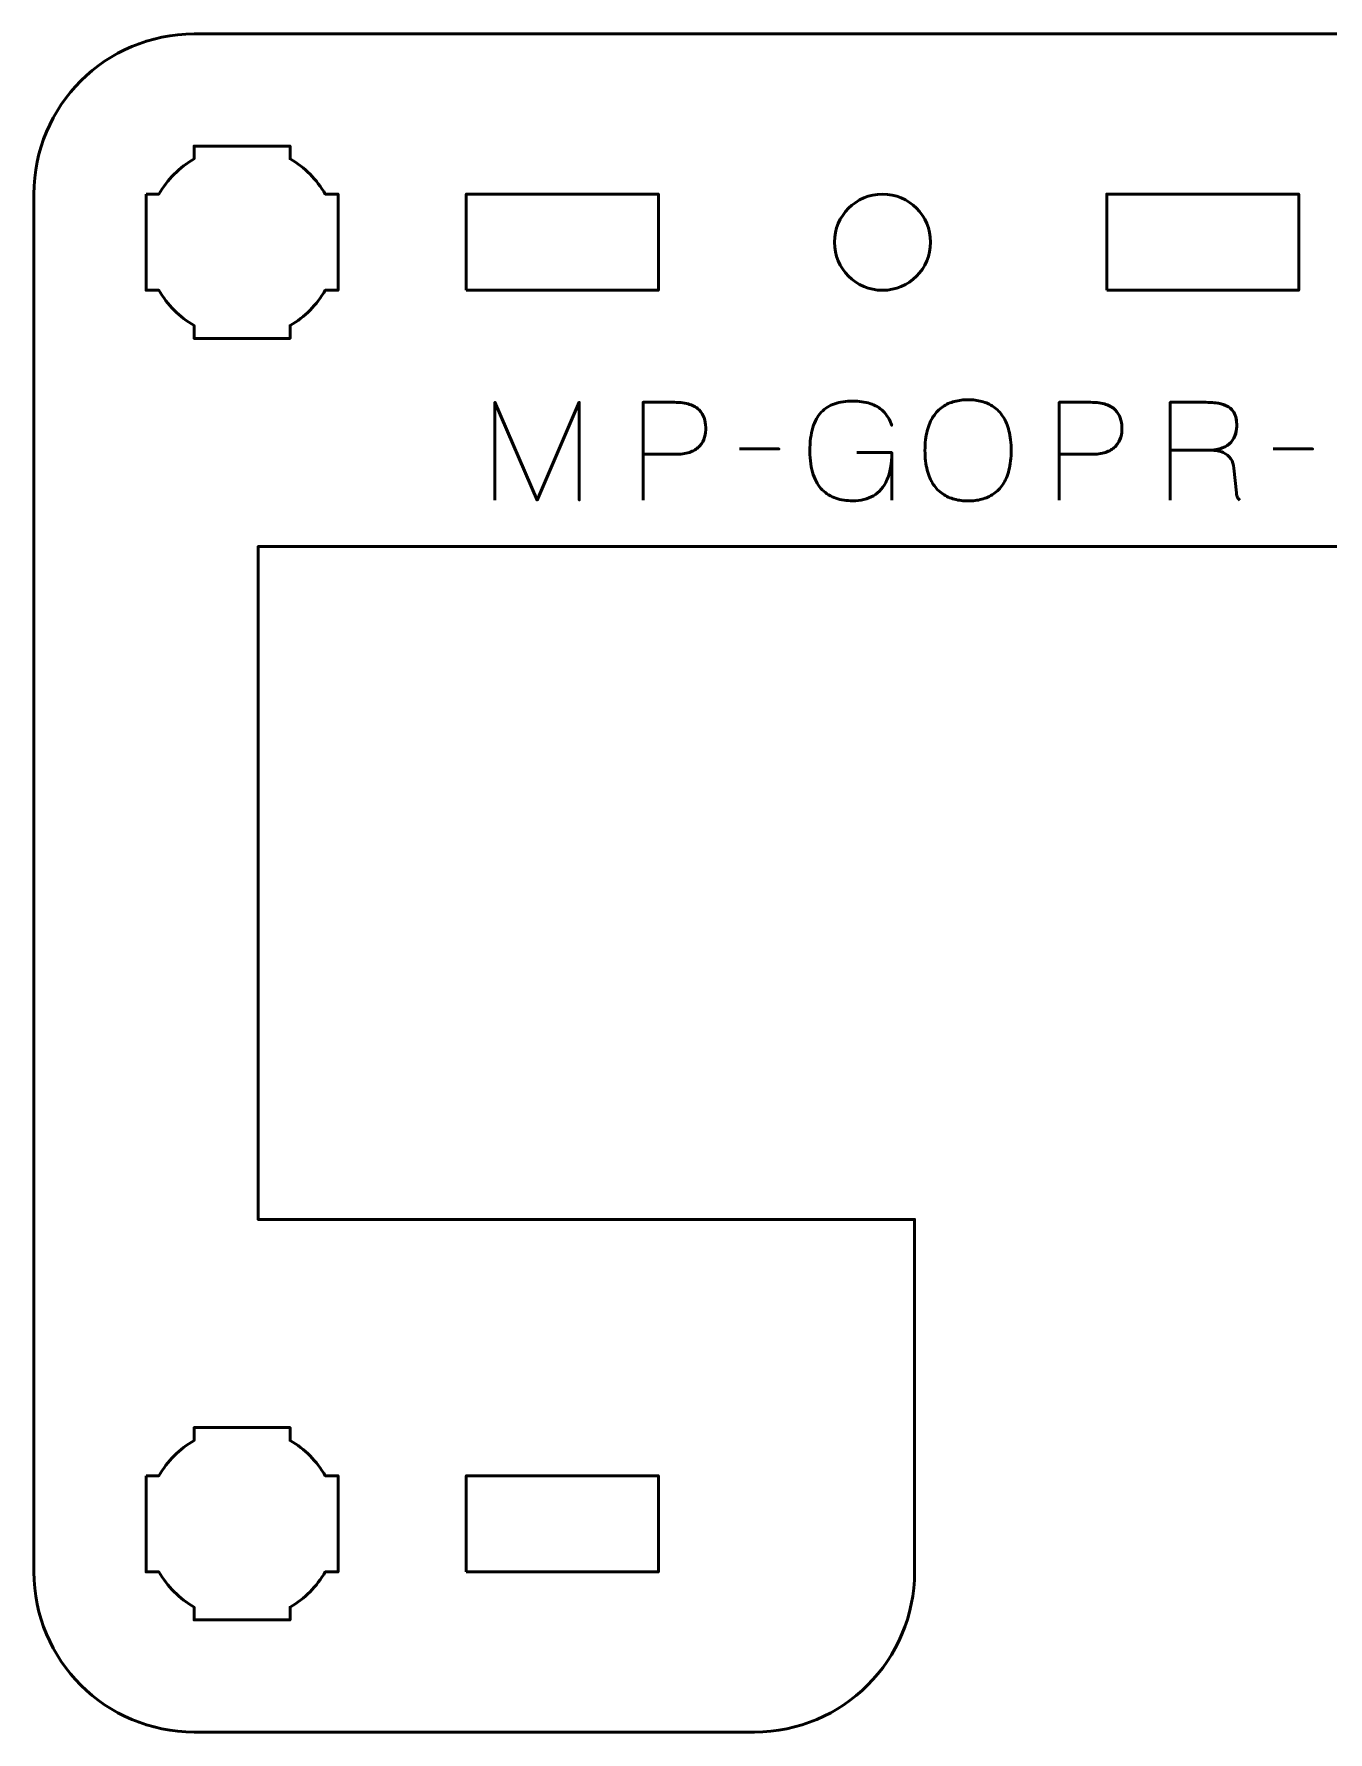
# Model space of a CAD drawing. Header units: centimetres. Extents: x -30.1 to 9.2, y -17.5 to -12.2.
# Drawn here: x -6.15 to -2.11, y -17.5 to -12.2 of the extents above; entities that cross this region are included whole.
import ezdxf

# ---------------------------------------------------------------- set-up
doc = ezdxf.new("R2010")
doc.units = ezdxf.units.CM
doc.header["$MEASUREMENT"] = 0
doc.layers.add('Layer 1', color=7, linetype='Continuous')

msp = doc.modelspace()

# ---------------------------------------------------------------- linework, layer by layer
at = {"layer": 'Layer 1', "lineweight": 53}
for points in [[(-4.8, -13), (-4.2, -13), (-4.2, -12.7), (-4.8, -12.7), (-4.8, -13)], [(-2.8, -13), (-2.2, -13), (-2.2, -12.7), (-2.8, -12.7), (-2.8, -13)], [(-4.8, -17), (-4.2, -17), (-4.2, -16.7), (-4.8, -16.7), (-4.8, -17)]]:
    msp.add_lwpolyline(points, close=True, dxfattribs=at)
msp.add_ellipse((-3.5, -12.85), major_axis=(0, 0.15), ratio=1, dxfattribs=at)
for points, knots in [([(-3.9, -17.5), (-3.62391, -17.5), (-3.4, -17.27609), (-3.4, -17), (-3.4, -17), (-3.4, -17), (-3.4, -15.9), (-3.4, -15.9), (-3.4, -15.9), (-3.4, -15.9), (-5.44998, -15.9), (-5.44998, -15.9), (-5.44998, -15.9), (-5.44998, -15.9), (-5.44998, -13.8), (-5.44998, -13.8), (-5.44998, -13.8), (-5.44998, -13.8), (0.45002, -13.8), (0.45002, -13.8), (0.45002, -13.8), (0.45002, -13.8), (0.45002, -15.9), (0.45002, -15.9), (0.45002, -15.9), (0.45002, -15.9), (0.65, -15.9), (0.65, -15.9), (0.65, -15.9), (0.92609, -15.9), (1.15, -15.67609), (1.15, -15.4), (1.15, -15.4), (1.15, -15.4), (1.15, -12.7), (1.15, -12.7), (1.15, -12.7), (1.15, -12.42391), (0.92609, -12.2), (0.65, -12.2), (0.65, -12.2), (0.65, -12.2), (-5.65, -12.2), (-5.65, -12.2), (-5.65, -12.2), (-5.92609, -12.2), (-6.15, -12.42391), (-6.15, -12.7), (-6.15, -12.7), (-6.15, -12.7), (-6.15, -17), (-6.15, -17), (-6.15, -17), (-6.15, -17.27609), (-5.92609, -17.5), (-5.65, -17.5), (-5.65, -17.5), (-5.65, -17.5), (-3.9, -17.5), (-3.9, -17.5)], [0, 0, 0, 0, 0.0666667, 0.0666667, 0.0666667, 0.0666667, 0.1333333, 0.1333333, 0.1333333, 0.1333333, 0.2, 0.2, 0.2, 0.2, 0.2666667, 0.2666667, 0.2666667, 0.2666667, 0.3333333, 0.3333333, 0.3333333, 0.3333333, 0.4, 0.4, 0.4, 0.4, 0.4666667, 0.4666667, 0.4666667, 0.4666667, 0.5333333, 0.5333333, 0.5333333, 0.5333333, 0.6, 0.6, 0.6, 0.6, 0.6666667, 0.6666667, 0.6666667, 0.6666667, 0.7333333, 0.7333333, 0.7333333, 0.7333333, 0.8, 0.8, 0.8, 0.8, 0.8666667, 0.8666667, 0.8666667, 0.8666667, 0.9333333, 0.9333333, 0.9333333, 0.9333333, 1, 1, 1, 1]), ([(-5.8, -12.7), (-5.8, -12.7), (-5.75985, -12.7), (-5.75985, -12.7), (-5.75985, -12.7), (-5.7335, -12.65447), (-5.69553, -12.6165), (-5.65, -12.59015), (-5.65, -12.59015), (-5.65, -12.59015), (-5.65, -12.55), (-5.65, -12.55), (-5.65, -12.55), (-5.65, -12.55), (-5.5, -12.55), (-5.5, -12.55), (-5.5, -12.55), (-5.5, -12.55), (-5.35, -12.55), (-5.35, -12.55), (-5.35, -12.55), (-5.35, -12.55), (-5.35, -12.59015), (-5.35, -12.59015), (-5.35, -12.59015), (-5.30447, -12.6165), (-5.2665, -12.65447), (-5.24015, -12.7), (-5.24015, -12.7), (-5.24015, -12.7), (-5.2, -12.7), (-5.2, -12.7), (-5.2, -12.7), (-5.2, -12.7), (-5.2, -12.85), (-5.2, -12.85), (-5.2, -12.85), (-5.2, -12.85), (-5.2, -13), (-5.2, -13), (-5.2, -13), (-5.2, -13), (-5.24015, -13), (-5.24015, -13), (-5.24015, -13), (-5.2665, -13.04553), (-5.30447, -13.0835), (-5.35, -13.10985), (-5.35, -13.10985), (-5.35, -13.10985), (-5.35, -13.15), (-5.35, -13.15), (-5.35, -13.15), (-5.35, -13.15), (-5.5, -13.15), (-5.5, -13.15), (-5.5, -13.15), (-5.5, -13.15), (-5.65, -13.15), (-5.65, -13.15), (-5.65, -13.15), (-5.65, -13.15), (-5.65, -13.10985), (-5.65, -13.10985), (-5.65, -13.10985), (-5.69553, -13.0835), (-5.7335, -13.04553), (-5.75985, -13), (-5.75985, -13), (-5.75985, -13), (-5.8, -13), (-5.8, -13), (-5.8, -13), (-5.8, -13), (-5.8, -12.85), (-5.8, -12.85), (-5.8, -12.85), (-5.8, -12.85), (-5.8, -12.7), (-5.8, -12.7)], [0, 0, 0, 0, 0.05, 0.05, 0.05, 0.05, 0.1, 0.1, 0.1, 0.1, 0.15, 0.15, 0.15, 0.15, 0.2, 0.2, 0.2, 0.2, 0.25, 0.25, 0.25, 0.25, 0.3, 0.3, 0.3, 0.3, 0.35, 0.35, 0.35, 0.35, 0.4, 0.4, 0.4, 0.4, 0.45, 0.45, 0.45, 0.45, 0.5, 0.5, 0.5, 0.5, 0.55, 0.55, 0.55, 0.55, 0.6, 0.6, 0.6, 0.6, 0.65, 0.65, 0.65, 0.65, 0.7, 0.7, 0.7, 0.7, 0.75, 0.75, 0.75, 0.75, 0.8, 0.8, 0.8, 0.8, 0.85, 0.85, 0.85, 0.85, 0.9, 0.9, 0.9, 0.9, 0.95, 0.95, 0.95, 0.95, 1, 1, 1, 1]), ([(-5.8, -16.7), (-5.8, -16.7), (-5.75985, -16.7), (-5.75985, -16.7), (-5.75985, -16.7), (-5.7335, -16.65447), (-5.69553, -16.6165), (-5.65, -16.59015), (-5.65, -16.59015), (-5.65, -16.59015), (-5.65, -16.55), (-5.65, -16.55), (-5.65, -16.55), (-5.65, -16.55), (-5.5, -16.55), (-5.5, -16.55), (-5.5, -16.55), (-5.5, -16.55), (-5.35, -16.55), (-5.35, -16.55), (-5.35, -16.55), (-5.35, -16.55), (-5.35, -16.59015), (-5.35, -16.59015), (-5.35, -16.59015), (-5.30447, -16.6165), (-5.2665, -16.65447), (-5.24015, -16.7), (-5.24015, -16.7), (-5.24015, -16.7), (-5.2, -16.7), (-5.2, -16.7), (-5.2, -16.7), (-5.2, -16.7), (-5.2, -16.85), (-5.2, -16.85), (-5.2, -16.85), (-5.2, -16.85), (-5.2, -17), (-5.2, -17), (-5.2, -17), (-5.2, -17), (-5.24015, -17), (-5.24015, -17), (-5.24015, -17), (-5.2665, -17.04553), (-5.30447, -17.0835), (-5.35, -17.10985), (-5.35, -17.10985), (-5.35, -17.10985), (-5.35, -17.15), (-5.35, -17.15), (-5.35, -17.15), (-5.35, -17.15), (-5.5, -17.15), (-5.5, -17.15), (-5.5, -17.15), (-5.5, -17.15), (-5.65, -17.15), (-5.65, -17.15), (-5.65, -17.15), (-5.65, -17.15), (-5.65, -17.10985), (-5.65, -17.10985), (-5.65, -17.10985), (-5.69553, -17.0835), (-5.7335, -17.04553), (-5.75985, -17), (-5.75985, -17), (-5.75985, -17), (-5.8, -17), (-5.8, -17), (-5.8, -17), (-5.8, -17), (-5.8, -16.85), (-5.8, -16.85), (-5.8, -16.85), (-5.8, -16.85), (-5.8, -16.7), (-5.8, -16.7)], [0, 0, 0, 0, 0.05, 0.05, 0.05, 0.05, 0.1, 0.1, 0.1, 0.1, 0.15, 0.15, 0.15, 0.15, 0.2, 0.2, 0.2, 0.2, 0.25, 0.25, 0.25, 0.25, 0.3, 0.3, 0.3, 0.3, 0.35, 0.35, 0.35, 0.35, 0.4, 0.4, 0.4, 0.4, 0.45, 0.45, 0.45, 0.45, 0.5, 0.5, 0.5, 0.5, 0.55, 0.55, 0.55, 0.55, 0.6, 0.6, 0.6, 0.6, 0.65, 0.65, 0.65, 0.65, 0.7, 0.7, 0.7, 0.7, 0.75, 0.75, 0.75, 0.75, 0.8, 0.8, 0.8, 0.8, 0.85, 0.85, 0.85, 0.85, 0.9, 0.9, 0.9, 0.9, 0.95, 0.95, 0.95, 0.95, 1, 1, 1, 1])]:
    msp.add_open_spline(points, degree=3, knots=knots, dxfattribs=at)
at = {"layer": 'Layer 1', "color": 5, "lineweight": 53}
for points, knots in [([(-4.7102, -13.65494), (-4.7102, -13.65494), (-4.7102, -13.34972), (-4.7102, -13.34972), (-4.7102, -13.34972), (-4.7102, -13.34972), (-4.57897, -13.65494), (-4.57897, -13.65494), (-4.57897, -13.65494), (-4.57897, -13.65494), (-4.44731, -13.34972), (-4.44731, -13.34972), (-4.44731, -13.34972), (-4.44731, -13.34972), (-4.44731, -13.65494), (-4.44731, -13.65494), (-4.44731, -13.65494), (-4.44731, -13.65494), (-4.44731, -13.34972), (-4.44731, -13.34972), (-4.44731, -13.34972), (-4.44731, -13.34972), (-4.57897, -13.65494), (-4.57897, -13.65494), (-4.57897, -13.65494), (-4.57897, -13.65494), (-4.7102, -13.34972), (-4.7102, -13.34972), (-4.7102, -13.34972), (-4.7102, -13.34972), (-4.7102, -13.65494), (-4.7102, -13.65494)], [0, 0, 0, 0, 0.125, 0.125, 0.125, 0.125, 0.25, 0.25, 0.25, 0.25, 0.375, 0.375, 0.375, 0.375, 0.5, 0.5, 0.5, 0.5, 0.625, 0.625, 0.625, 0.625, 0.75, 0.75, 0.75, 0.75, 0.875, 0.875, 0.875, 0.875, 1, 1, 1, 1]), ([(-4.2475, -13.65494), (-4.2475, -13.65494), (-4.2475, -13.34972), (-4.2475, -13.34972), (-4.2475, -13.34972), (-4.2475, -13.34972), (-4.15013, -13.34972), (-4.15013, -13.34972), (-4.15013, -13.34972), (-4.13066, -13.34979), (-4.11465, -13.35198), (-4.10202, -13.35621), (-4.10202, -13.35621), (-4.08946, -13.36037), (-4.07958, -13.36616), (-4.07245, -13.3735), (-4.07245, -13.3735), (-4.06533, -13.38076), (-4.06025, -13.38909), (-4.05714, -13.39847), (-4.05714, -13.39847), (-4.05411, -13.40786), (-4.05235, -13.41766), (-4.05192, -13.42804), (-4.05192, -13.42804), (-4.05143, -13.43841), (-4.05263, -13.44857), (-4.05545, -13.45844), (-4.05545, -13.45844), (-4.05834, -13.46832), (-4.06321, -13.47728), (-4.0702, -13.48533), (-4.0702, -13.48533), (-4.07711, -13.49337), (-4.08649, -13.49979), (-4.09828, -13.50452), (-4.09828, -13.50452), (-4.11006, -13.50931), (-4.12466, -13.51171), (-4.14209, -13.51185), (-4.14209, -13.51185), (-4.14209, -13.51185), (-4.2475, -13.51185), (-4.2475, -13.51185), (-4.2475, -13.51185), (-4.2475, -13.51185), (-4.14209, -13.51185), (-4.14209, -13.51185), (-4.14209, -13.51185), (-4.12502, -13.51171), (-4.11055, -13.50931), (-4.09884, -13.50452), (-4.09884, -13.50452), (-4.08706, -13.49979), (-4.07767, -13.49337), (-4.07062, -13.48533), (-4.07062, -13.48533), (-4.06363, -13.47728), (-4.05862, -13.46832), (-4.05566, -13.45844), (-4.05566, -13.45844), (-4.0527, -13.44857), (-4.05143, -13.43841), (-4.05192, -13.42804), (-4.05192, -13.42804), (-4.05235, -13.41766), (-4.05411, -13.40786), (-4.05728, -13.39847), (-4.05728, -13.39847), (-4.06039, -13.38909), (-4.06561, -13.38076), (-4.07274, -13.3735), (-4.07274, -13.3735), (-4.07993, -13.36616), (-4.08981, -13.36037), (-4.10237, -13.35621), (-4.10237, -13.35621), (-4.115, -13.35198), (-4.13087, -13.34979), (-4.15013, -13.34972), (-4.15013, -13.34972), (-4.15013, -13.34972), (-4.2475, -13.34972), (-4.2475, -13.34972), (-4.2475, -13.34972), (-4.2475, -13.34972), (-4.2475, -13.65494), (-4.2475, -13.65494)], [0, 0, 0, 0, 0.0454545, 0.0454545, 0.0454545, 0.0454545, 0.0909091, 0.0909091, 0.0909091, 0.0909091, 0.1363636, 0.1363636, 0.1363636, 0.1363636, 0.1818182, 0.1818182, 0.1818182, 0.1818182, 0.2272727, 0.2272727, 0.2272727, 0.2272727, 0.2727273, 0.2727273, 0.2727273, 0.2727273, 0.3181818, 0.3181818, 0.3181818, 0.3181818, 0.3636364, 0.3636364, 0.3636364, 0.3636364, 0.4090909, 0.4090909, 0.4090909, 0.4090909, 0.4545455, 0.4545455, 0.4545455, 0.4545455, 0.5, 0.5, 0.5, 0.5, 0.5454545, 0.5454545, 0.5454545, 0.5454545, 0.5909091, 0.5909091, 0.5909091, 0.5909091, 0.6363636, 0.6363636, 0.6363636, 0.6363636, 0.6818182, 0.6818182, 0.6818182, 0.6818182, 0.7272727, 0.7272727, 0.7272727, 0.7272727, 0.7727273, 0.7727273, 0.7727273, 0.7727273, 0.8181818, 0.8181818, 0.8181818, 0.8181818, 0.8636364, 0.8636364, 0.8636364, 0.8636364, 0.9090909, 0.9090909, 0.9090909, 0.9090909, 0.9545455, 0.9545455, 0.9545455, 0.9545455, 1, 1, 1, 1]), ([(-3.57991, -13.50677), (-3.57991, -13.50677), (-3.47112, -13.50677), (-3.47112, -13.50677), (-3.47112, -13.50677), (-3.47126, -13.54142), (-3.4762, -13.56985), (-3.48608, -13.592), (-3.48608, -13.592), (-3.49595, -13.61423), (-3.50992, -13.6306), (-3.52813, -13.64125), (-3.52813, -13.64125), (-3.54633, -13.65184), (-3.56792, -13.65713), (-3.59304, -13.65706), (-3.59304, -13.65706), (-3.61188, -13.65713), (-3.62937, -13.65452), (-3.64553, -13.64908), (-3.64553, -13.64908), (-3.66169, -13.64372), (-3.67587, -13.63497), (-3.68801, -13.62291), (-3.68801, -13.62291), (-3.70014, -13.61084), (-3.70967, -13.5949), (-3.71644, -13.57507), (-3.71644, -13.57507), (-3.72321, -13.55525), (-3.72667, -13.5309), (-3.72681, -13.50212), (-3.72681, -13.50212), (-3.72674, -13.47319), (-3.72371, -13.44878), (-3.71771, -13.42874), (-3.71771, -13.42874), (-3.71164, -13.40877), (-3.70289, -13.39269), (-3.69132, -13.38048), (-3.69132, -13.38048), (-3.67982, -13.36835), (-3.66578, -13.35953), (-3.64927, -13.35402), (-3.64927, -13.35402), (-3.63276, -13.34852), (-3.61406, -13.34584), (-3.59304, -13.34591), (-3.59304, -13.34591), (-3.57307, -13.34584), (-3.55515, -13.34831), (-3.5392, -13.35332), (-3.5392, -13.35332), (-3.52326, -13.35833), (-3.50957, -13.36637), (-3.49814, -13.37745), (-3.49814, -13.37745), (-3.48664, -13.38852), (-3.47768, -13.40313), (-3.47112, -13.42126), (-3.47112, -13.42126), (-3.47768, -13.40313), (-3.48664, -13.38852), (-3.49814, -13.37745), (-3.49814, -13.37745), (-3.50957, -13.36637), (-3.52326, -13.35833), (-3.5392, -13.35332), (-3.5392, -13.35332), (-3.55515, -13.34831), (-3.57307, -13.34584), (-3.59304, -13.34591), (-3.59304, -13.34591), (-3.61406, -13.34584), (-3.63276, -13.34852), (-3.64927, -13.35402), (-3.64927, -13.35402), (-3.66578, -13.35953), (-3.67982, -13.36835), (-3.69132, -13.38048), (-3.69132, -13.38048), (-3.70289, -13.39269), (-3.71164, -13.40877), (-3.71771, -13.42874), (-3.71771, -13.42874), (-3.72371, -13.44878), (-3.72674, -13.47319), (-3.72681, -13.50212), (-3.72681, -13.50212), (-3.72667, -13.5309), (-3.72321, -13.55525), (-3.71644, -13.57507), (-3.71644, -13.57507), (-3.70967, -13.5949), (-3.70014, -13.61084), (-3.68801, -13.62291), (-3.68801, -13.62291), (-3.67587, -13.63497), (-3.66169, -13.64372), (-3.64553, -13.64908), (-3.64553, -13.64908), (-3.62937, -13.65452), (-3.61188, -13.65713), (-3.59304, -13.65706), (-3.59304, -13.65706), (-3.56792, -13.65713), (-3.54633, -13.65184), (-3.52813, -13.64125), (-3.52813, -13.64125), (-3.50992, -13.6306), (-3.49595, -13.61423), (-3.48608, -13.592), (-3.48608, -13.592), (-3.4762, -13.56985), (-3.47126, -13.54142), (-3.47112, -13.50677), (-3.47112, -13.50677), (-3.47112, -13.50677), (-3.57991, -13.50677), (-3.57991, -13.50677)], [0, 0, 0, 0, 0.0333333, 0.0333333, 0.0333333, 0.0333333, 0.0666667, 0.0666667, 0.0666667, 0.0666667, 0.1, 0.1, 0.1, 0.1, 0.1333333, 0.1333333, 0.1333333, 0.1333333, 0.1666667, 0.1666667, 0.1666667, 0.1666667, 0.2, 0.2, 0.2, 0.2, 0.2333333, 0.2333333, 0.2333333, 0.2333333, 0.2666667, 0.2666667, 0.2666667, 0.2666667, 0.3, 0.3, 0.3, 0.3, 0.3333333, 0.3333333, 0.3333333, 0.3333333, 0.3666667, 0.3666667, 0.3666667, 0.3666667, 0.4, 0.4, 0.4, 0.4, 0.4333333, 0.4333333, 0.4333333, 0.4333333, 0.4666667, 0.4666667, 0.4666667, 0.4666667, 0.5, 0.5, 0.5, 0.5, 0.5333333, 0.5333333, 0.5333333, 0.5333333, 0.5666667, 0.5666667, 0.5666667, 0.5666667, 0.6, 0.6, 0.6, 0.6, 0.6333333, 0.6333333, 0.6333333, 0.6333333, 0.6666667, 0.6666667, 0.6666667, 0.6666667, 0.7, 0.7, 0.7, 0.7, 0.7333333, 0.7333333, 0.7333333, 0.7333333, 0.7666667, 0.7666667, 0.7666667, 0.7666667, 0.8, 0.8, 0.8, 0.8, 0.8333333, 0.8333333, 0.8333333, 0.8333333, 0.8666667, 0.8666667, 0.8666667, 0.8666667, 0.9, 0.9, 0.9, 0.9, 0.9333333, 0.9333333, 0.9333333, 0.9333333, 0.9666667, 0.9666667, 0.9666667, 0.9666667, 1, 1, 1, 1]), ([(-3.23278, -13.65748), (-3.21789, -13.65755), (-3.20378, -13.65579), (-3.19031, -13.65233), (-3.19031, -13.65233), (-3.1769, -13.6488), (-3.16463, -13.6433), (-3.15341, -13.63568), (-3.15341, -13.63568), (-3.14219, -13.62813), (-3.13245, -13.61818), (-3.1242, -13.6059), (-3.1242, -13.6059), (-3.11594, -13.59363), (-3.10959, -13.57874), (-3.10508, -13.56124), (-3.10508, -13.56124), (-3.10049, -13.54375), (-3.09823, -13.52335), (-3.09816, -13.5), (-3.09816, -13.5), (-3.09823, -13.47665), (-3.10049, -13.45626), (-3.10508, -13.43869), (-3.10508, -13.43869), (-3.10959, -13.42112), (-3.11594, -13.40616), (-3.1242, -13.39382), (-3.1242, -13.39382), (-3.13245, -13.38147), (-3.14219, -13.37145), (-3.15341, -13.36376), (-3.15341, -13.36376), (-3.16463, -13.35607), (-3.1769, -13.3505), (-3.19031, -13.3469), (-3.19031, -13.3469), (-3.20378, -13.34337), (-3.21789, -13.34161), (-3.23278, -13.34168), (-3.23278, -13.34168), (-3.24767, -13.34161), (-3.26178, -13.34337), (-3.27526, -13.3469), (-3.27526, -13.3469), (-3.28866, -13.3505), (-3.30094, -13.35607), (-3.31216, -13.36376), (-3.31216, -13.36376), (-3.32337, -13.37145), (-3.33311, -13.38147), (-3.34137, -13.39382), (-3.34137, -13.39382), (-3.34962, -13.40616), (-3.35597, -13.42112), (-3.36049, -13.43869), (-3.36049, -13.43869), (-3.36507, -13.45626), (-3.36733, -13.47665), (-3.3674, -13.5), (-3.3674, -13.5), (-3.36733, -13.52335), (-3.36507, -13.54375), (-3.36049, -13.56124), (-3.36049, -13.56124), (-3.35597, -13.57874), (-3.34962, -13.59363), (-3.34137, -13.6059), (-3.34137, -13.6059), (-3.33311, -13.61818), (-3.32337, -13.62813), (-3.31216, -13.63568), (-3.31216, -13.63568), (-3.30094, -13.6433), (-3.28866, -13.6488), (-3.27526, -13.65233), (-3.27526, -13.65233), (-3.26178, -13.65579), (-3.24767, -13.65755), (-3.23278, -13.65748)], [0, 0, 0, 0, 0.05, 0.05, 0.05, 0.05, 0.1, 0.1, 0.1, 0.1, 0.15, 0.15, 0.15, 0.15, 0.2, 0.2, 0.2, 0.2, 0.25, 0.25, 0.25, 0.25, 0.3, 0.3, 0.3, 0.3, 0.35, 0.35, 0.35, 0.35, 0.4, 0.4, 0.4, 0.4, 0.45, 0.45, 0.45, 0.45, 0.5, 0.5, 0.5, 0.5, 0.55, 0.55, 0.55, 0.55, 0.6, 0.6, 0.6, 0.6, 0.65, 0.65, 0.65, 0.65, 0.7, 0.7, 0.7, 0.7, 0.75, 0.75, 0.75, 0.75, 0.8, 0.8, 0.8, 0.8, 0.85, 0.85, 0.85, 0.85, 0.9, 0.9, 0.9, 0.9, 0.95, 0.95, 0.95, 0.95, 1, 1, 1, 1]), ([(-3.23278, -13.65748), (-3.21789, -13.65755), (-3.20378, -13.65579), (-3.19031, -13.65233), (-3.19031, -13.65233), (-3.1769, -13.6488), (-3.16463, -13.6433), (-3.15341, -13.63568), (-3.15341, -13.63568), (-3.14219, -13.62813), (-3.13245, -13.61818), (-3.1242, -13.6059), (-3.1242, -13.6059), (-3.11594, -13.59363), (-3.10959, -13.57874), (-3.10508, -13.56124), (-3.10508, -13.56124), (-3.10049, -13.54375), (-3.09823, -13.52335), (-3.09816, -13.5), (-3.09816, -13.5), (-3.09823, -13.47665), (-3.10049, -13.45626), (-3.10508, -13.43869), (-3.10508, -13.43869), (-3.10959, -13.42112), (-3.11594, -13.40616), (-3.1242, -13.39382), (-3.1242, -13.39382), (-3.13245, -13.38147), (-3.14219, -13.37145), (-3.15341, -13.36376), (-3.15341, -13.36376), (-3.16463, -13.35607), (-3.1769, -13.3505), (-3.19031, -13.3469), (-3.19031, -13.3469), (-3.20378, -13.34337), (-3.21789, -13.34161), (-3.23278, -13.34168), (-3.23278, -13.34168), (-3.24767, -13.34161), (-3.26178, -13.34337), (-3.27526, -13.3469), (-3.27526, -13.3469), (-3.28866, -13.3505), (-3.30094, -13.35607), (-3.31216, -13.36376), (-3.31216, -13.36376), (-3.32337, -13.37145), (-3.33311, -13.38147), (-3.34137, -13.39382), (-3.34137, -13.39382), (-3.34962, -13.40616), (-3.35597, -13.42112), (-3.36049, -13.43869), (-3.36049, -13.43869), (-3.36507, -13.45626), (-3.36733, -13.47665), (-3.3674, -13.5), (-3.3674, -13.5), (-3.36733, -13.52335), (-3.36507, -13.54375), (-3.36049, -13.56124), (-3.36049, -13.56124), (-3.35597, -13.57874), (-3.34962, -13.59363), (-3.34137, -13.6059), (-3.34137, -13.6059), (-3.33311, -13.61818), (-3.32337, -13.62813), (-3.31216, -13.63568), (-3.31216, -13.63568), (-3.30094, -13.6433), (-3.28866, -13.6488), (-3.27526, -13.65233), (-3.27526, -13.65233), (-3.26178, -13.65579), (-3.24767, -13.65755), (-3.23278, -13.65748)], [0, 0, 0, 0, 0.05, 0.05, 0.05, 0.05, 0.1, 0.1, 0.1, 0.1, 0.15, 0.15, 0.15, 0.15, 0.2, 0.2, 0.2, 0.2, 0.25, 0.25, 0.25, 0.25, 0.3, 0.3, 0.3, 0.3, 0.35, 0.35, 0.35, 0.35, 0.4, 0.4, 0.4, 0.4, 0.45, 0.45, 0.45, 0.45, 0.5, 0.5, 0.5, 0.5, 0.55, 0.55, 0.55, 0.55, 0.6, 0.6, 0.6, 0.6, 0.65, 0.65, 0.65, 0.65, 0.7, 0.7, 0.7, 0.7, 0.75, 0.75, 0.75, 0.75, 0.8, 0.8, 0.8, 0.8, 0.85, 0.85, 0.85, 0.85, 0.9, 0.9, 0.9, 0.9, 0.95, 0.95, 0.95, 0.95, 1, 1, 1, 1]), ([(-2.94788, -13.65494), (-2.94788, -13.65494), (-2.94788, -13.34972), (-2.94788, -13.34972), (-2.94788, -13.34972), (-2.94788, -13.34972), (-2.85051, -13.34972), (-2.85051, -13.34972), (-2.85051, -13.34972), (-2.83104, -13.34979), (-2.81503, -13.35198), (-2.8024, -13.35621), (-2.8024, -13.35621), (-2.78984, -13.36037), (-2.77996, -13.36616), (-2.77283, -13.3735), (-2.77283, -13.3735), (-2.76571, -13.38076), (-2.76063, -13.38909), (-2.75752, -13.39847), (-2.75752, -13.39847), (-2.75449, -13.40786), (-2.75273, -13.41766), (-2.7523, -13.42804), (-2.7523, -13.42804), (-2.75181, -13.43841), (-2.75301, -13.44857), (-2.75583, -13.45844), (-2.75583, -13.45844), (-2.75872, -13.46832), (-2.76359, -13.47728), (-2.77058, -13.48533), (-2.77058, -13.48533), (-2.77749, -13.49337), (-2.78687, -13.49979), (-2.79866, -13.50452), (-2.79866, -13.50452), (-2.81044, -13.50931), (-2.82504, -13.51171), (-2.84247, -13.51185), (-2.84247, -13.51185), (-2.84247, -13.51185), (-2.94788, -13.51185), (-2.94788, -13.51185), (-2.94788, -13.51185), (-2.94788, -13.51185), (-2.84247, -13.51185), (-2.84247, -13.51185), (-2.84247, -13.51185), (-2.8254, -13.51171), (-2.81093, -13.50931), (-2.79922, -13.50452), (-2.79922, -13.50452), (-2.78744, -13.49979), (-2.77805, -13.49337), (-2.771, -13.48533), (-2.771, -13.48533), (-2.76401, -13.47728), (-2.759, -13.46832), (-2.75604, -13.45844), (-2.75604, -13.45844), (-2.75308, -13.44857), (-2.75181, -13.43841), (-2.7523, -13.42804), (-2.7523, -13.42804), (-2.75273, -13.41766), (-2.75449, -13.40786), (-2.75766, -13.39847), (-2.75766, -13.39847), (-2.76077, -13.38909), (-2.76599, -13.38076), (-2.77312, -13.3735), (-2.77312, -13.3735), (-2.78031, -13.36616), (-2.79019, -13.36037), (-2.80275, -13.35621), (-2.80275, -13.35621), (-2.81538, -13.35198), (-2.83125, -13.34979), (-2.85051, -13.34972), (-2.85051, -13.34972), (-2.85051, -13.34972), (-2.94788, -13.34972), (-2.94788, -13.34972), (-2.94788, -13.34972), (-2.94788, -13.34972), (-2.94788, -13.65494), (-2.94788, -13.65494)], [0, 0, 0, 0, 0.0454545, 0.0454545, 0.0454545, 0.0454545, 0.0909091, 0.0909091, 0.0909091, 0.0909091, 0.1363636, 0.1363636, 0.1363636, 0.1363636, 0.1818182, 0.1818182, 0.1818182, 0.1818182, 0.2272727, 0.2272727, 0.2272727, 0.2272727, 0.2727273, 0.2727273, 0.2727273, 0.2727273, 0.3181818, 0.3181818, 0.3181818, 0.3181818, 0.3636364, 0.3636364, 0.3636364, 0.3636364, 0.4090909, 0.4090909, 0.4090909, 0.4090909, 0.4545455, 0.4545455, 0.4545455, 0.4545455, 0.5, 0.5, 0.5, 0.5, 0.5454545, 0.5454545, 0.5454545, 0.5454545, 0.5909091, 0.5909091, 0.5909091, 0.5909091, 0.6363636, 0.6363636, 0.6363636, 0.6363636, 0.6818182, 0.6818182, 0.6818182, 0.6818182, 0.7272727, 0.7272727, 0.7272727, 0.7272727, 0.7727273, 0.7727273, 0.7727273, 0.7727273, 0.8181818, 0.8181818, 0.8181818, 0.8181818, 0.8636364, 0.8636364, 0.8636364, 0.8636364, 0.9090909, 0.9090909, 0.9090909, 0.9090909, 0.9545455, 0.9545455, 0.9545455, 0.9545455, 1, 1, 1, 1]), ([(-2.6016, -13.65494), (-2.6016, -13.65494), (-2.6016, -13.34972), (-2.6016, -13.34972), (-2.6016, -13.34972), (-2.6016, -13.34972), (-2.49026, -13.34972), (-2.49026, -13.34972), (-2.49026, -13.34972), (-2.47474, -13.34972), (-2.46148, -13.35078), (-2.45054, -13.35282), (-2.45054, -13.35282), (-2.43954, -13.35487), (-2.43043, -13.35783), (-2.42324, -13.36171), (-2.42324, -13.36171), (-2.41604, -13.36559), (-2.4104, -13.37032), (-2.40623, -13.37589), (-2.40623, -13.37589), (-2.402, -13.3814), (-2.39904, -13.38768), (-2.39713, -13.39466), (-2.39713, -13.39466), (-2.39523, -13.40165), (-2.3941, -13.4092), (-2.39375, -13.41745), (-2.39375, -13.41745), (-2.39325, -13.42782), (-2.39438, -13.43784), (-2.39706, -13.44751), (-2.39706, -13.44751), (-2.39981, -13.45724), (-2.40454, -13.46592), (-2.41124, -13.47368), (-2.41124, -13.47368), (-2.41802, -13.48145), (-2.42712, -13.48758), (-2.43869, -13.49217), (-2.43869, -13.49217), (-2.45026, -13.49669), (-2.46458, -13.49908), (-2.4818, -13.49915), (-2.4818, -13.49915), (-2.4818, -13.49915), (-2.6016, -13.49915), (-2.6016, -13.49915), (-2.6016, -13.49915), (-2.6016, -13.49915), (-2.4818, -13.49915), (-2.4818, -13.49915), (-2.4818, -13.49915), (-2.46494, -13.49908), (-2.45075, -13.49669), (-2.43925, -13.49217), (-2.43925, -13.49217), (-2.42775, -13.48758), (-2.41858, -13.48145), (-2.41174, -13.47368), (-2.41174, -13.47368), (-2.40489, -13.46592), (-2.4001, -13.45724), (-2.39727, -13.44751), (-2.39727, -13.44751), (-2.39445, -13.43784), (-2.39325, -13.42782), (-2.39375, -13.41745), (-2.39375, -13.41745), (-2.39417, -13.40715), (-2.39593, -13.39784), (-2.39904, -13.38951), (-2.39904, -13.38951), (-2.40207, -13.38126), (-2.40715, -13.37413), (-2.41421, -13.3682), (-2.41421, -13.3682), (-2.42126, -13.36228), (-2.431, -13.35769), (-2.44335, -13.35452), (-2.44335, -13.35452), (-2.45569, -13.35134), (-2.47136, -13.34972), (-2.49026, -13.34972), (-2.49026, -13.34972), (-2.49026, -13.34972), (-2.6016, -13.34972), (-2.6016, -13.34972), (-2.6016, -13.34972), (-2.6016, -13.34972), (-2.6016, -13.65494), (-2.6016, -13.65494)], [0, 0, 0, 0, 0.0434783, 0.0434783, 0.0434783, 0.0434783, 0.0869565, 0.0869565, 0.0869565, 0.0869565, 0.1304348, 0.1304348, 0.1304348, 0.1304348, 0.173913, 0.173913, 0.173913, 0.173913, 0.2173913, 0.2173913, 0.2173913, 0.2173913, 0.2608696, 0.2608696, 0.2608696, 0.2608696, 0.3043478, 0.3043478, 0.3043478, 0.3043478, 0.3478261, 0.3478261, 0.3478261, 0.3478261, 0.3913043, 0.3913043, 0.3913043, 0.3913043, 0.4347826, 0.4347826, 0.4347826, 0.4347826, 0.4782609, 0.4782609, 0.4782609, 0.4782609, 0.5217391, 0.5217391, 0.5217391, 0.5217391, 0.5652174, 0.5652174, 0.5652174, 0.5652174, 0.6086957, 0.6086957, 0.6086957, 0.6086957, 0.6521739, 0.6521739, 0.6521739, 0.6521739, 0.6956522, 0.6956522, 0.6956522, 0.6956522, 0.7391304, 0.7391304, 0.7391304, 0.7391304, 0.7826087, 0.7826087, 0.7826087, 0.7826087, 0.826087, 0.826087, 0.826087, 0.826087, 0.8695652, 0.8695652, 0.8695652, 0.8695652, 0.9130435, 0.9130435, 0.9130435, 0.9130435, 0.9565217, 0.9565217, 0.9565217, 0.9565217, 1, 1, 1, 1]), ([(-3.94694, -13.49534), (-3.94694, -13.49534), (-3.82375, -13.49534), (-3.82375, -13.49534), (-3.82375, -13.49534), (-3.82375, -13.49534), (-3.94694, -13.49534), (-3.94694, -13.49534)], [0, 0, 0, 0, 0.5, 0.5, 0.5, 0.5, 1, 1, 1, 1]), ([(-3.47112, -13.65494), (-3.47112, -13.65494), (-3.47112, -13.50677), (-3.47112, -13.50677), (-3.47112, -13.50677), (-3.47112, -13.50677), (-3.47112, -13.65494), (-3.47112, -13.65494)], [0, 0, 0, 0, 0.5, 0.5, 0.5, 0.5, 1, 1, 1, 1]), ([(-2.38443, -13.65494), (-2.38725, -13.65289), (-2.38937, -13.65042), (-2.39092, -13.64753), (-2.39092, -13.64753), (-2.39248, -13.64464), (-2.39353, -13.64175), (-2.39417, -13.63892), (-2.39417, -13.63892), (-2.39473, -13.63617), (-2.39502, -13.63384), (-2.39502, -13.63208), (-2.39502, -13.63208), (-2.39502, -13.63208), (-2.40264, -13.55503), (-2.40264, -13.55503), (-2.40264, -13.55503), (-2.40348, -13.54396), (-2.40673, -13.53422), (-2.4123, -13.52589), (-2.4123, -13.52589), (-2.41795, -13.5175), (-2.42599, -13.51101), (-2.43657, -13.50628), (-2.43657, -13.50628), (-2.44709, -13.50162), (-2.46021, -13.49923), (-2.47587, -13.49915), (-2.47587, -13.49915), (-2.46021, -13.49923), (-2.44709, -13.50162), (-2.43657, -13.50628), (-2.43657, -13.50628), (-2.42599, -13.51101), (-2.41795, -13.5175), (-2.4123, -13.52589), (-2.4123, -13.52589), (-2.40673, -13.53422), (-2.40348, -13.54396), (-2.40264, -13.55503), (-2.40264, -13.55503), (-2.40264, -13.55503), (-2.39502, -13.63208), (-2.39502, -13.63208), (-2.39502, -13.63208), (-2.39502, -13.63384), (-2.39473, -13.63617), (-2.39417, -13.63892), (-2.39417, -13.63892), (-2.39353, -13.64175), (-2.39248, -13.64464), (-2.39092, -13.64753), (-2.39092, -13.64753), (-2.38937, -13.65042), (-2.38725, -13.65289), (-2.38443, -13.65494)], [0, 0, 0, 0, 0.0714286, 0.0714286, 0.0714286, 0.0714286, 0.1428571, 0.1428571, 0.1428571, 0.1428571, 0.2142857, 0.2142857, 0.2142857, 0.2142857, 0.2857143, 0.2857143, 0.2857143, 0.2857143, 0.3571429, 0.3571429, 0.3571429, 0.3571429, 0.4285714, 0.4285714, 0.4285714, 0.4285714, 0.5, 0.5, 0.5, 0.5, 0.5714286, 0.5714286, 0.5714286, 0.5714286, 0.6428571, 0.6428571, 0.6428571, 0.6428571, 0.7142857, 0.7142857, 0.7142857, 0.7142857, 0.7857143, 0.7857143, 0.7857143, 0.7857143, 0.8571429, 0.8571429, 0.8571429, 0.8571429, 0.9285714, 0.9285714, 0.9285714, 0.9285714, 1, 1, 1, 1]), ([(-2.28029, -13.49534), (-2.28029, -13.49534), (-2.1571, -13.49534), (-2.1571, -13.49534), (-2.1571, -13.49534), (-2.1571, -13.49534), (-2.28029, -13.49534), (-2.28029, -13.49534)], [0, 0, 0, 0, 0.5, 0.5, 0.5, 0.5, 1, 1, 1, 1])]:
    msp.add_open_spline(points, degree=3, knots=knots, dxfattribs=at)

doc.saveas('drawing.dxf')
